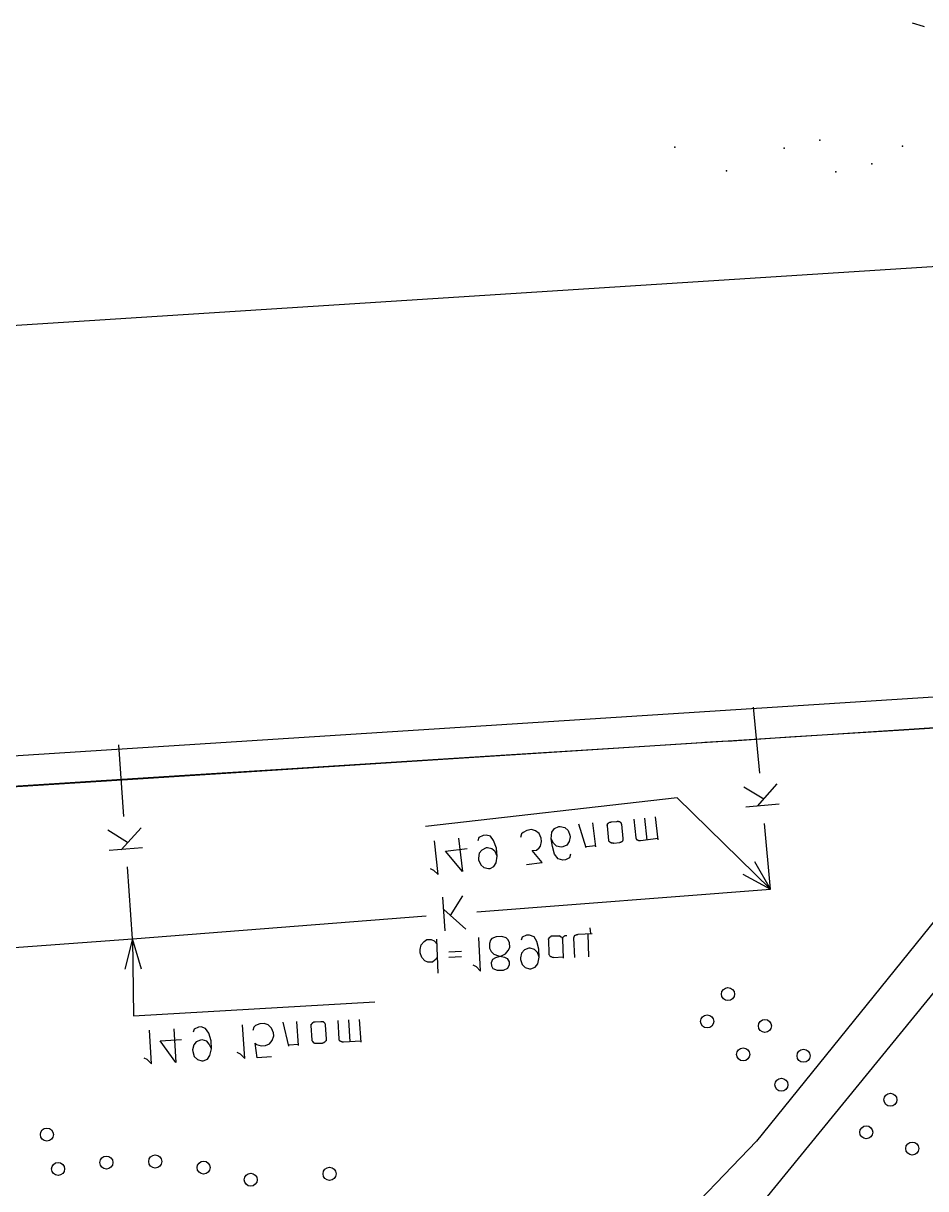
# Model space of a CAD drawing. Header units: metres. Extents: x 20 to 357, y 34 to 206.
# Drawn here: x 146.15 to 173.86, y 121.99 to 157.79 of the extents above; entities that cross this region are included whole.
import ezdxf

# ---------------------------------------------------------------- set-up
doc = ezdxf.new("R2010")
doc.units = ezdxf.units.M
for name, color, linetype in [('BOUNDARY', 7, 'Continuous'), ('BUILDING', 7, 'Continuous'), ('CURB', 7, 'Continuous'), ('GRASS', 7, 'Continuous'), ('SEWER', 7, 'Continuous'), ('TREE', 7, 'Continuous')]:
    doc.layers.add(name, color=color, linetype=linetype)

# ---------------------------------------------------------------- blocks, each defined once
blk = doc.blocks.new('КАЛИНА_ОБЫКНОВЕННАЯ')
blk.add_circle((0, 0), 0.2)
blk = doc.blocks.new('МОЖЖЕВЕЛЬНИК')
blk.add_circle((0, 0), 0.2)
blk = doc.blocks.new('ТУЯ_ЗАПАДНАЯ')
blk.add_circle((0, 0), 0.2)

msp = doc.modelspace()

# ---------------------------------------------------------------- linework, layer by layer
at = {"layer": 'BOUNDARY'}
msp.add_lwpolyline([(174.133, 136.146), (170.845, 135.937), (164.268, 135.519), (160.98, 135.31), (154.403, 134.892), (151.114, 134.683), (144.537, 134.265)], dxfattribs=at)
at = {"layer": 'BUILDING'}
msp.add_lwpolyline([(92.12, 145.067), (177.252, 150.521), (178.096, 137.345), (92.964, 131.891)], close=True, dxfattribs=at)
at = {"layer": 'CURB'}
msp.add_lwpolyline([(173.826, 157.68), (173.793, 157.691), (173.793, 157.691), (173.452, 157.79)], dxfattribs=at)
at = {"layer": 'GRASS'}
for points in [[(130.009, 133.33), (149.674, 134.584), (166.974, 135.695), (167.084, 135.706), (167.601, 135.739), (167.919, 135.75), (169.679, 135.871), (173.188, 136.091), (176.817, 136.322)], [(168.59, 121.254), (179.446, 134.551), (179.677, 134.793), (179.929, 135.013), (180.193, 135.211), (180.49, 135.376), (180.798, 135.508), (181.117, 135.596), (181.447, 135.662), (182.437, 135.794), (188.86, 113.765)], [(175.035, 131.34), (168.667, 123.454), (163.201, 117.757)]]:
    msp.add_lwpolyline(points, dxfattribs=at)
at = {"layer": 'SEWER'}
for points in [[(168.766, 134.76), (168.579, 136.784)], [(149.245, 133.429), (149.091, 135.629)], [(168.887, 133.957), (168.282, 134.331)], [(168.7, 133.748), (169.305, 134.43)], [(168.249, 131.659), (169.096, 131.197), (169.096, 131.197), (166.226, 134.001), (166.226, 134.001), (158.505, 133.121)], [(169.36, 133.803), (168.337, 133.715)], [(163.432, 132.462), (163.212, 133.187)], [(163.729, 132.495), (163.641, 133.231)], [(164.092, 133.143), (164.081, 133.154), (164.081, 133.154), (164.081, 133.165), (164.081, 133.165), (164.092, 133.165), (164.092, 133.165), (164.092, 133.176), (164.092, 133.176), (164.103, 133.176), (164.103, 133.176), (164.092, 133.187), (164.092, 133.187), (164.092, 133.198), (164.092, 133.198), (164.103, 133.198), (164.103, 133.198), (164.103, 133.209), (164.103, 133.209), (164.114, 133.209), (164.114, 133.209), (164.114, 133.22), (164.114, 133.22), (164.125, 133.22), (164.125, 133.22), (164.125, 133.231), (164.125, 133.231), (164.136, 133.231), (164.136, 133.231), (164.147, 133.242), (164.147, 133.242), (164.158, 133.253), (164.158, 133.253), (164.169, 133.253), (164.169, 133.253), (164.18, 133.253), (164.18, 133.253), (164.191, 133.253), (164.191, 133.253), (164.202, 133.264), (164.202, 133.264), (164.213, 133.264)], [(164.213, 133.264), (164.378, 133.275)], [(164.378, 133.275), (164.389, 133.275), (164.389, 133.275), (164.389, 133.286), (164.389, 133.286), (164.4, 133.286), (164.4, 133.286), (164.411, 133.286), (164.411, 133.286), (164.422, 133.286), (164.422, 133.286), (164.433, 133.275), (164.433, 133.275), (164.444, 133.275), (164.444, 133.275), (164.455, 133.275), (164.455, 133.275), (164.466, 133.264), (164.466, 133.264), (164.477, 133.253), (164.477, 133.253), (164.488, 133.253), (164.488, 133.253), (164.499, 133.242), (164.499, 133.242), (164.499, 133.231), (164.499, 133.231), (164.51, 133.22), (164.51, 133.22), (164.51, 133.209), (164.51, 133.209), (164.51, 133.198), (164.51, 133.198), (164.521, 133.187)], [(164.521, 133.187), (164.565, 132.747)], [(165.643, 132.747), (165.104, 132.681), (165.104, 132.681), (165.093, 132.681), (165.093, 132.681), (165.082, 132.681), (165.082, 132.681), (165.071, 132.681), (165.071, 132.681), (165.06, 132.681), (165.06, 132.681), (165.049, 132.681), (165.049, 132.681), (165.038, 132.692), (165.038, 132.692), (165.027, 132.703), (165.027, 132.703), (165.016, 132.692), (165.016, 132.692), (165.016, 132.703), (165.016, 132.703), (165.005, 132.703), (165.005, 132.703), (165.005, 132.714), (165.005, 132.714), (164.994, 132.714), (164.994, 132.714), (164.983, 132.725), (164.983, 132.725), (164.983, 132.736), (164.983, 132.736), (164.983, 132.747), (164.983, 132.747), (164.972, 132.747), (164.972, 132.747), (164.972, 132.758), (164.972, 132.758), (164.972, 132.769), (164.972, 132.769), (164.906, 133.341)], [(165.313, 132.703), (165.236, 133.374)], [(165.643, 132.714), (165.566, 133.418)], [(169.096, 131.197), (168.909, 133.209)], [(149.355, 132.627), (148.75, 133.011)], [(149.157, 132.407), (149.773, 133.077)], [(160.705, 132.209), (160.639, 132.352), (160.639, 132.352), (160.54, 132.429), (160.54, 132.429), (160.408, 132.462), (160.408, 132.462), (160.364, 132.462), (160.364, 132.462), (160.232, 132.396), (160.232, 132.396), (160.155, 132.297), (160.155, 132.297), (160.133, 132.143), (160.133, 132.143), (160.133, 132.099), (160.133, 132.099), (160.199, 131.945), (160.199, 131.945), (160.298, 131.857), (160.298, 131.857), (160.441, 131.824), (160.441, 131.824), (160.485, 131.824), (160.485, 131.824), (160.606, 131.89), (160.606, 131.89), (160.672, 132), (160.672, 132), (160.705, 132.209), (160.705, 132.209), (160.683, 132.451), (160.683, 132.451), (160.595, 132.692), (160.595, 132.692), (160.496, 132.824), (160.496, 132.824), (160.364, 132.857), (160.364, 132.857), (160.276, 132.846), (160.276, 132.846), (160.144, 132.78), (160.144, 132.78), (160.111, 132.681)], [(161.607, 131.956), (162.09, 132.011), (162.09, 132.011), (161.783, 132.385), (161.783, 132.385), (161.915, 132.396), (161.915, 132.396), (161.992, 132.462), (161.992, 132.462), (162.035, 132.517), (162.035, 132.517), (162.068, 132.659), (162.068, 132.659), (162.057, 132.758), (162.057, 132.758), (161.992, 132.901), (161.992, 132.901), (161.882, 132.989), (161.882, 132.989), (161.761, 133.022), (161.761, 133.022), (161.618, 133), (161.618, 133), (161.497, 132.934), (161.497, 132.934), (161.453, 132.89), (161.453, 132.89), (161.42, 132.78)], [(162.959, 132.264), (162.926, 132.154), (162.926, 132.154), (162.805, 132.099), (162.805, 132.099), (162.717, 132.088), (162.717, 132.088), (162.574, 132.121), (162.574, 132.121), (162.464, 132.264), (162.464, 132.264), (162.398, 132.506), (162.398, 132.506), (162.365, 132.736), (162.365, 132.736), (162.387, 132.945), (162.387, 132.945), (162.464, 133.055), (162.464, 133.055), (162.596, 133.121), (162.596, 133.121), (162.64, 133.121), (162.64, 133.121), (162.783, 133.088), (162.783, 133.088), (162.882, 133), (162.882, 133), (162.937, 132.857), (162.937, 132.857), (162.948, 132.802), (162.948, 132.802), (162.915, 132.659), (162.915, 132.659), (162.838, 132.55), (162.838, 132.55), (162.717, 132.495), (162.717, 132.495), (162.673, 132.484), (162.673, 132.484), (162.53, 132.517), (162.53, 132.517), (162.431, 132.605), (162.431, 132.605), (162.365, 132.736)], [(164.136, 132.692), (164.092, 133.143)], [(149.817, 132.462), (148.794, 132.385)], [(158.648, 131.824), (158.747, 131.78), (158.747, 131.78), (158.89, 131.648), (158.89, 131.648), (158.78, 132.681)], [(159.517, 132.758), (159.638, 131.736), (159.638, 131.736), (159.121, 132.363), (159.121, 132.363), (159.781, 132.44)], [(163.729, 132.528), (163.432, 132.495)], [(164.29, 132.593), (164.279, 132.605), (164.279, 132.605), (164.268, 132.605), (164.268, 132.605), (164.257, 132.605), (164.257, 132.605), (164.246, 132.605), (164.246, 132.605), (164.235, 132.605), (164.235, 132.605), (164.235, 132.593), (164.235, 132.593), (164.224, 132.605), (164.224, 132.605), (164.213, 132.605), (164.213, 132.605), (164.213, 132.615), (164.213, 132.615), (164.202, 132.615), (164.202, 132.615), (164.191, 132.615), (164.191, 132.615), (164.18, 132.615), (164.18, 132.615), (164.18, 132.627), (164.18, 132.627), (164.169, 132.637), (164.169, 132.637), (164.158, 132.637), (164.158, 132.637), (164.158, 132.648), (164.158, 132.648), (164.147, 132.659), (164.147, 132.659), (164.147, 132.67), (164.147, 132.67), (164.136, 132.67), (164.136, 132.67), (164.136, 132.681), (164.136, 132.681), (164.136, 132.692)], [(164.455, 132.615), (164.29, 132.593)], [(164.565, 132.747), (164.565, 132.736), (164.565, 132.736), (164.565, 132.725), (164.565, 132.725), (164.565, 132.714), (164.565, 132.714), (164.565, 132.703), (164.565, 132.703), (164.565, 132.692), (164.565, 132.692), (164.554, 132.681), (164.554, 132.681), (164.554, 132.67), (164.554, 132.67), (164.543, 132.67), (164.543, 132.67), (164.543, 132.659), (164.543, 132.659), (164.532, 132.648), (164.532, 132.648), (164.521, 132.648), (164.521, 132.648), (164.521, 132.637), (164.521, 132.637), (164.51, 132.637), (164.51, 132.637), (164.499, 132.637), (164.499, 132.637), (164.499, 132.627), (164.499, 132.627), (164.488, 132.627), (164.488, 132.627), (164.477, 132.627), (164.477, 132.627), (164.466, 132.627), (164.466, 132.627), (164.455, 132.615)], [(149.509, 129.668), (149.355, 131.879)], [(169.096, 131.197), (168.612, 132.033)], [(160.078, 130.493), (169.096, 131.197)], [(159.11, 129.91), (159.033, 130.944)], [(159.275, 130.383), (159.649, 130.988)], [(149.509, 129.668), (158.527, 130.372)], [(159.066, 130.57), (159.737, 129.965)], [(163.575, 129.833), (163.564, 130.009)], [(139.863, 128.964), (149.509, 129.668)], [(149.509, 129.668), (149.267, 128.733)], [(149.784, 128.733), (149.509, 129.668), (149.509, 129.668), (149.542, 127.303), (149.542, 127.303), (156.943, 127.732)], [(158.868, 129.107), (158.791, 129.008), (158.791, 129.008), (158.714, 128.953), (158.714, 128.953), (158.571, 128.953), (158.571, 128.953), (158.483, 128.997), (158.483, 128.997), (158.395, 129.096), (158.395, 129.096), (158.34, 129.239), (158.34, 129.239), (158.34, 129.338), (158.34, 129.338), (158.373, 129.481), (158.373, 129.481), (158.461, 129.591), (158.461, 129.591), (158.549, 129.646), (158.549, 129.646), (158.681, 129.646), (158.681, 129.646), (158.769, 129.602), (158.769, 129.602), (158.857, 129.503)], [(158.89, 128.612), (158.846, 129.657)], [(159.957, 128.865), (160.056, 128.821), (160.056, 128.821), (160.188, 128.678), (160.188, 128.678), (160.144, 129.712)], [(160.716, 128.7), (160.584, 128.744), (160.584, 128.744), (160.54, 128.832), (160.54, 128.832), (160.529, 128.942), (160.529, 128.942), (160.573, 129.041), (160.573, 129.041), (160.661, 129.096), (160.661, 129.096), (160.837, 129.151), (160.837, 129.151), (160.958, 129.206), (160.958, 129.206), (161.046, 129.305), (161.046, 129.305), (161.09, 129.404), (161.09, 129.404), (161.079, 129.558), (161.079, 129.558), (161.035, 129.646), (161.035, 129.646), (160.98, 129.701), (160.98, 129.701), (160.848, 129.745), (160.848, 129.745), (160.672, 129.734), (160.672, 129.734), (160.54, 129.679), (160.54, 129.679), (160.496, 129.624), (160.496, 129.624), (160.463, 129.525), (160.463, 129.525), (160.463, 129.382), (160.463, 129.382), (160.518, 129.283), (160.518, 129.283), (160.606, 129.195), (160.606, 129.195), (160.749, 129.151), (160.749, 129.151), (160.925, 129.107), (160.925, 129.107), (161.013, 129.063), (161.013, 129.063), (161.068, 128.964), (161.068, 128.964), (161.068, 128.865), (161.068, 128.865), (161.024, 128.755), (161.024, 128.755), (160.892, 128.7), (160.892, 128.7), (160.716, 128.7)], [(161.992, 129.107), (161.937, 129.25), (161.937, 129.25), (161.849, 129.338), (161.849, 129.338), (161.717, 129.382), (161.717, 129.382), (161.673, 129.382), (161.673, 129.382), (161.541, 129.327), (161.541, 129.327), (161.453, 129.228), (161.453, 129.228), (161.42, 129.085), (161.42, 129.085), (161.42, 129.03), (161.42, 129.03), (161.475, 128.876), (161.475, 128.876), (161.563, 128.788), (161.563, 128.788), (161.695, 128.744), (161.695, 128.744), (161.739, 128.744), (161.739, 128.744), (161.871, 128.799), (161.871, 128.799), (161.948, 128.898), (161.948, 128.898), (161.992, 129.107), (161.992, 129.107), (161.981, 129.349), (161.981, 129.349), (161.926, 129.591), (161.926, 129.591), (161.838, 129.734), (161.838, 129.734), (161.695, 129.778), (161.695, 129.778), (161.607, 129.778), (161.607, 129.778), (161.475, 129.723), (161.475, 129.723), (161.442, 129.624)], [(162.288, 129.635), (162.277, 129.646), (162.277, 129.646), (162.277, 129.657), (162.277, 129.657), (162.277, 129.668), (162.277, 129.668), (162.288, 129.668), (162.288, 129.668), (162.288, 129.679), (162.288, 129.679), (162.299, 129.69), (162.299, 129.69), (162.299, 129.701), (162.299, 129.701), (162.299, 129.712), (162.299, 129.712), (162.31, 129.712), (162.31, 129.712), (162.321, 129.712), (162.321, 129.712), (162.321, 129.723), (162.321, 129.723), (162.332, 129.734), (162.332, 129.734), (162.343, 129.734), (162.343, 129.734), (162.343, 129.745), (162.343, 129.745), (162.354, 129.745), (162.354, 129.745), (162.365, 129.745), (162.365, 129.745), (162.365, 129.756), (162.365, 129.756), (162.376, 129.756), (162.376, 129.756), (162.387, 129.756), (162.387, 129.756), (162.398, 129.756), (162.398, 129.756), (162.409, 129.756)], [(162.299, 129.206), (162.288, 129.635)], [(162.409, 129.756), (162.574, 129.756)], [(162.574, 129.756), (162.585, 129.756), (162.585, 129.756), (162.596, 129.756), (162.596, 129.756), (162.607, 129.756), (162.607, 129.756), (162.618, 129.767), (162.618, 129.767), (162.618, 129.756), (162.618, 129.756), (162.629, 129.756), (162.629, 129.756), (162.64, 129.745), (162.64, 129.745), (162.651, 129.745), (162.651, 129.745), (162.662, 129.734), (162.662, 129.734), (162.673, 129.734), (162.673, 129.734), (162.684, 129.723), (162.684, 129.723), (162.684, 129.712), (162.684, 129.712), (162.695, 129.712), (162.695, 129.712), (162.695, 129.701), (162.695, 129.701), (162.706, 129.69), (162.706, 129.69), (162.706, 129.679), (162.706, 129.679), (162.706, 129.668), (162.706, 129.668), (162.706, 129.657), (162.706, 129.657), (162.706, 129.668), (162.706, 129.668), (162.717, 129.668), (162.717, 129.668), (162.717, 129.679), (162.717, 129.679), (162.706, 129.69), (162.706, 129.69), (162.717, 129.701), (162.717, 129.701), (162.717, 129.712), (162.717, 129.712), (162.728, 129.712), (162.728, 129.712), (162.728, 129.723), (162.728, 129.723), (162.739, 129.734), (162.739, 129.734), (162.75, 129.745), (162.75, 129.745), (162.761, 129.756), (162.761, 129.756), (162.772, 129.756), (162.772, 129.756), (162.783, 129.756), (162.783, 129.756), (162.794, 129.767), (162.794, 129.767), (162.805, 129.767), (162.805, 129.767), (162.816, 129.767), (162.816, 129.767), (162.827, 129.767), (162.827, 129.767), (162.838, 129.767)], [(162.706, 129.657), (162.728, 129.074)], [(163.091, 129.096), (163.058, 129.69), (163.058, 129.69), (163.058, 129.701), (163.058, 129.701), (163.058, 129.712), (163.058, 129.712), (163.069, 129.712), (163.069, 129.712), (163.069, 129.723), (163.069, 129.723), (163.069, 129.734), (163.069, 129.734), (163.069, 129.745), (163.069, 129.745), (163.08, 129.745), (163.08, 129.745), (163.08, 129.756), (163.08, 129.756), (163.091, 129.756), (163.091, 129.756), (163.091, 129.767), (163.091, 129.767), (163.091, 129.778), (163.091, 129.778), (163.102, 129.778), (163.102, 129.778), (163.113, 129.778), (163.113, 129.778), (163.124, 129.789), (163.124, 129.789), (163.135, 129.789), (163.135, 129.789), (163.135, 129.8), (163.135, 129.8), (163.146, 129.8), (163.146, 129.8), (163.157, 129.8), (163.157, 129.8), (163.168, 129.8), (163.168, 129.8), (163.179, 129.8), (163.179, 129.8), (163.19, 129.811)], [(163.19, 129.811), (163.619, 129.833)], [(163.52, 129.118), (163.498, 129.822)], [(159.22, 129.272), (159.605, 129.294)], [(159.22, 129.107), (159.605, 129.129)], [(162.431, 129.096), (162.42, 129.096), (162.42, 129.096), (162.409, 129.096), (162.409, 129.096), (162.398, 129.096), (162.398, 129.096), (162.387, 129.107), (162.387, 129.107), (162.376, 129.107), (162.376, 129.107), (162.376, 129.118), (162.376, 129.118), (162.365, 129.118), (162.365, 129.118), (162.354, 129.118), (162.354, 129.118), (162.343, 129.129), (162.343, 129.129), (162.332, 129.129), (162.332, 129.129), (162.332, 129.14), (162.332, 129.14), (162.321, 129.151), (162.321, 129.151), (162.31, 129.162), (162.31, 129.162), (162.31, 129.173), (162.31, 129.173), (162.299, 129.173), (162.299, 129.173), (162.299, 129.184), (162.299, 129.184), (162.299, 129.195), (162.299, 129.195), (162.299, 129.206)], [(162.431, 129.096), (162.728, 129.118)], [(154.304, 126.369), (154.128, 127.105)], [(154.601, 126.391), (154.557, 127.127)], [(154.997, 127.006), (154.997, 127.017), (154.997, 127.017), (154.997, 127.028), (154.997, 127.028), (154.997, 127.039), (154.997, 127.039), (154.997, 127.05), (154.997, 127.05), (155.008, 127.05), (155.008, 127.05), (155.008, 127.061), (155.008, 127.061), (155.008, 127.072), (155.008, 127.072), (155.019, 127.072), (155.019, 127.072), (155.03, 127.083), (155.03, 127.083), (155.041, 127.083), (155.041, 127.083), (155.041, 127.094), (155.041, 127.094), (155.052, 127.094), (155.052, 127.094), (155.052, 127.105), (155.052, 127.105), (155.063, 127.105), (155.063, 127.105), (155.074, 127.116), (155.074, 127.116), (155.085, 127.116), (155.085, 127.116), (155.096, 127.116), (155.096, 127.116), (155.107, 127.116), (155.107, 127.116), (155.118, 127.116)], [(155.118, 127.116), (155.294, 127.127)], [(155.294, 127.127), (155.305, 127.127), (155.305, 127.127), (155.316, 127.127), (155.316, 127.127), (155.327, 127.127), (155.327, 127.127), (155.338, 127.127), (155.338, 127.127), (155.349, 127.127), (155.349, 127.127), (155.36, 127.127), (155.36, 127.127), (155.371, 127.116), (155.371, 127.116), (155.371, 127.105), (155.371, 127.105), (155.382, 127.105), (155.382, 127.105), (155.393, 127.105), (155.393, 127.105), (155.393, 127.094), (155.393, 127.094), (155.404, 127.083), (155.404, 127.083), (155.415, 127.072), (155.415, 127.072), (155.426, 127.061), (155.426, 127.061), (155.426, 127.05), (155.426, 127.05), (155.426, 127.039), (155.426, 127.039), (155.426, 127.028)], [(156.525, 126.523), (155.987, 126.49), (155.987, 126.49), (155.976, 126.49), (155.976, 126.49), (155.965, 126.49), (155.965, 126.49), (155.954, 126.49), (155.954, 126.49), (155.943, 126.501), (155.943, 126.501), (155.932, 126.501), (155.932, 126.501), (155.921, 126.501), (155.921, 126.501), (155.91, 126.512), (155.91, 126.512), (155.899, 126.512), (155.899, 126.512), (155.888, 126.523), (155.888, 126.523), (155.877, 126.523), (155.877, 126.523), (155.877, 126.534), (155.877, 126.534), (155.866, 126.545), (155.866, 126.545), (155.855, 126.556), (155.855, 126.556), (155.855, 126.567), (155.855, 126.567), (155.855, 126.578), (155.855, 126.578), (155.855, 126.589), (155.855, 126.589), (155.822, 127.16)], [(156.195, 126.501), (156.152, 127.182)], [(156.525, 126.49), (156.481, 127.193)], [(149.85, 126.017), (149.949, 125.973), (149.949, 125.973), (150.092, 125.83), (150.092, 125.83), (150.026, 126.863)], [(150.773, 126.907), (150.839, 125.874), (150.839, 125.874), (150.355, 126.534), (150.355, 126.534), (151.015, 126.578)], [(151.928, 126.292), (151.862, 126.435), (151.862, 126.435), (151.785, 126.523), (151.785, 126.523), (151.642, 126.567), (151.642, 126.567), (151.598, 126.556), (151.598, 126.556), (151.466, 126.501), (151.466, 126.501), (151.389, 126.413), (151.389, 126.413), (151.345, 126.259), (151.345, 126.259), (151.356, 126.204), (151.356, 126.204), (151.4, 126.05), (151.4, 126.05), (151.499, 125.962), (151.499, 125.962), (151.631, 125.918), (151.631, 125.918), (151.675, 125.918), (151.675, 125.918), (151.807, 125.973), (151.807, 125.973), (151.884, 126.083), (151.884, 126.083), (151.928, 126.292), (151.928, 126.292), (151.917, 126.534), (151.917, 126.534), (151.851, 126.775), (151.851, 126.775), (151.752, 126.918), (151.752, 126.918), (151.62, 126.962), (151.62, 126.962), (151.532, 126.951), (151.532, 126.951), (151.4, 126.896), (151.4, 126.896), (151.367, 126.797)], [(152.709, 126.182), (152.808, 126.138), (152.808, 126.138), (152.951, 125.995), (152.951, 125.995), (152.885, 127.028)], [(153.776, 126.039), (153.336, 126.017), (153.336, 126.017), (153.27, 126.468), (153.27, 126.468), (153.314, 126.424), (153.314, 126.424), (153.457, 126.38), (153.457, 126.38), (153.589, 126.391), (153.589, 126.391), (153.71, 126.446), (153.71, 126.446), (153.798, 126.545), (153.798, 126.545), (153.842, 126.688), (153.842, 126.688), (153.831, 126.786), (153.831, 126.786), (153.776, 126.929), (153.776, 126.929), (153.677, 127.028), (153.677, 127.028), (153.545, 127.072), (153.545, 127.072), (153.413, 127.061), (153.413, 127.061), (153.281, 127.006), (153.281, 127.006), (153.237, 126.951), (153.237, 126.951), (153.204, 126.852)], [(155.019, 126.556), (154.997, 127.006)], [(155.426, 127.028), (155.448, 126.589)], [(154.601, 126.424), (154.304, 126.402)], [(155.162, 126.457), (155.151, 126.457), (155.151, 126.457), (155.14, 126.457), (155.14, 126.457), (155.129, 126.457), (155.129, 126.457), (155.118, 126.457), (155.118, 126.457), (155.107, 126.457), (155.107, 126.457), (155.096, 126.468), (155.096, 126.468), (155.085, 126.468), (155.085, 126.468), (155.074, 126.468), (155.074, 126.468), (155.074, 126.479), (155.074, 126.479), (155.063, 126.479), (155.063, 126.479), (155.063, 126.49), (155.063, 126.49), (155.052, 126.49), (155.052, 126.49), (155.041, 126.49), (155.041, 126.49), (155.041, 126.501), (155.041, 126.501), (155.041, 126.512), (155.041, 126.512), (155.03, 126.523), (155.03, 126.523), (155.03, 126.534), (155.03, 126.534), (155.019, 126.534), (155.019, 126.534), (155.019, 126.545), (155.019, 126.545), (155.019, 126.556)], [(155.327, 126.457), (155.162, 126.457)], [(155.448, 126.589), (155.448, 126.578), (155.448, 126.578), (155.448, 126.567), (155.448, 126.567), (155.448, 126.556), (155.448, 126.556), (155.448, 126.545), (155.448, 126.545), (155.448, 126.534), (155.448, 126.534), (155.437, 126.523), (155.437, 126.523), (155.426, 126.512), (155.426, 126.512), (155.437, 126.512), (155.437, 126.512), (155.426, 126.512), (155.426, 126.512), (155.415, 126.501), (155.415, 126.501), (155.415, 126.49), (155.415, 126.49), (155.404, 126.49), (155.404, 126.49), (155.393, 126.479), (155.393, 126.479), (155.382, 126.479), (155.382, 126.479), (155.371, 126.468), (155.371, 126.468), (155.36, 126.468), (155.36, 126.468), (155.349, 126.468), (155.349, 126.468), (155.338, 126.468), (155.338, 126.468), (155.327, 126.457)]]:
    msp.add_lwpolyline(points, dxfattribs=at)
at = {"layer": 'TREE'}
for p in [(166.155, 153.99), (169.515, 153.951), (170.609, 154.204), (173.149, 154.012), (167.75, 153.257), (171.104, 153.224), (172.204, 153.477)]:
    msp.add_point(p, dxfattribs=at)

# ---------------------------------------------------------------- block references
at = {"layer": 'BUSH'}
for name, p in [('МОЖЖЕВЕЛЬНИК', (167.791, 127.971)), ('ТУЯ_ЗАПАДНАЯ', (167.151, 127.132)), ('МОЖЖЕВЕЛЬНИК', (168.924, 126.991)), ('КАЛИНА_ОБЫКНОВЕННАЯ', (168.257, 126.12)), ('МОЖЖЕВЕЛЬНИК', (170.11, 126.075)), ('КАЛИНА_ОБЫКНОВЕННАЯ', (169.429, 125.185)), ('МОЖЖЕВЕЛЬНИК', (172.777, 124.725)), ('КАЛИНА_ОБЫКНОВЕННАЯ', (172.037, 123.726)), ('ТУЯ_ЗАПАДНАЯ', (146.877, 123.656)), ('КАЛИНА_ОБЫКНОВЕННАЯ', (173.449, 123.227)), ('КАЛИНА_ОБЫКНОВЕННАЯ', (147.221, 122.6)), ('КАЛИНА_ОБЫКНОВЕННАЯ', (148.705, 122.797)), ('КАЛИНА_ОБЫКНОВЕННАЯ', (150.205, 122.829)), ('МОЖЖЕВЕЛЬНИК', (151.69, 122.641)), ('МОЖЖЕВЕЛЬНИК', (153.136, 122.27)), ('ТУЯ_ЗАПАДНАЯ', (155.558, 122.45))]:
    msp.add_blockref(name, p, dxfattribs=at)

doc.saveas('drawing.dxf')
